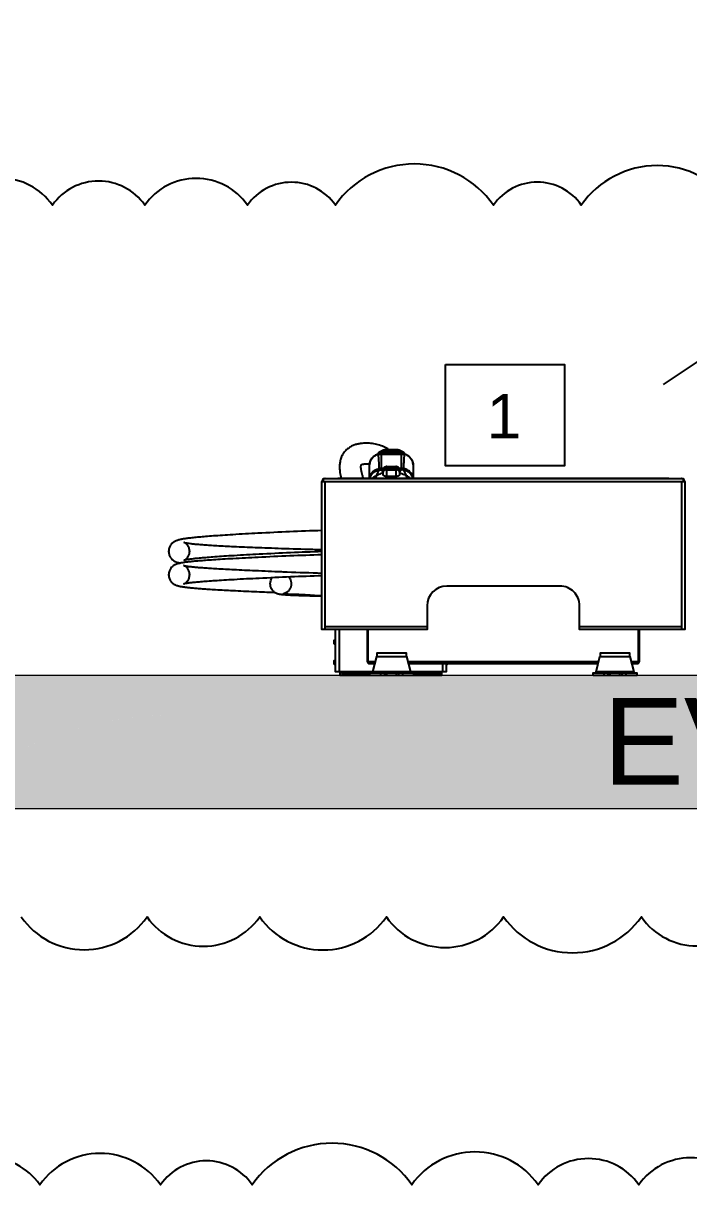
# Model space of a CAD drawing. Header units: inches. Extents: x 0.9 to 36.3, y 0.7 to 23.3.
# Drawn here: x 2.736 to 3.835, y 10.475 to 12.394 of the extents above; entities that cross this region are included whole.
import ezdxf

# ---------------------------------------------------------------- set-up
doc = ezdxf.new("R2010")
doc.units = ezdxf.units.IN
doc.linetypes.add('DASHDOT', pattern=[25.399999999999995, 12.7, -6.349999999999998, 0, -6.349999999999998])
doc.linetypes.add('DASHED2', pattern=[0.375, 0.25, -0.125])
doc.layers.add('Clouds', color=250, linetype='Continuous')
doc.layers.add('PDF_Text', color=7, linetype='Continuous')
doc.layers.add('EV charger', color=7, linetype='Continuous', true_color=0x91d48c)
doc.layers.add('PDF_Geometry', color=7, linetype='Continuous', lineweight=9, true_color=0x777777)
doc.styles.get("Standard").update_dxf_attribs({"font": 'arial.ttf'})

msp = doc.modelspace()

# ---------------------------------------------------------------- hatches: boundary and pattern name
at = {"layer": 'PDF_Geometry', "linetype": 'DASHED2', "ltscale": 0.08, "transparency": 33554559}
h = msp.add_hatch(color=256, dxfattribs=at)
h.dxf.hatch_style = 1
h.paths.add_polyline_path([(6.6833339690795, 11.31600645046563), (2.83582044899245, 11.31600645046563), (2.853715273157727, 11.23603393031853, -0.0574622775176085), (2.983159488842627, 11.25044191385433, -0.1916160290956931), (3.376811756932224, 11.09631539787148), (6.6833339690795, 11.09631539787148)])
h.paths.add_polyline_path([(2.83582044899245, 11.31600645046563), (2.351412249099488, 11.31600645046563), (2.351412249099488, 11.09631539787148), (2.591689441998241, 11.09631539787148, -0.132885945219118), (2.853715273157727, 11.23603393031853)])
h.paths.add_polyline_path([(2.983159488842643, 11.25044191385433, 0.1918128923761628), (2.591689441998241, 11.09631539787148), (3.376811756932224, 11.09631539787148, 0.1916160290956894)])

# ---------------------------------------------------------------- linework, layer by layer
at = {"layer": 'Clouds', "linetype": 'Continuous'}
for points in [[(6.537468525411182, 12.09328089065047, 0.52056705), (6.273340998732917, 12.09328089065047, 0.52056705), (6.063532349787332, 12.09328089065047, 0.52056705), (5.828934532878042, 12.09328089065047, 0.52056705), (5.629823638787442, 12.09328089065047, 0.52056705), (5.447461302697269, 12.09328089065047, 0.52056705), (5.292166849945009, 12.09328089065047, 0.52056705), (5.149588442807746, 12.09328089065047, 0.52056705), (4.976243308984082, 12.09328089065047, 0.52056705), (4.738984278048487, 12.09328089065047, 0.52056705), (4.564247500192716, 12.09328089065047, 0.52056705), (4.31647382545899, 12.09328089065047, 0.52056705), (4.163547609042068, 12.09328089065047, 0.52056705), (3.907525798480628, 12.09328089065047, 0.52056705), (3.65716008500874, 12.09328089065047, 0.52056705), (3.511969293460333, 12.09328089065047, 0.52056705), (3.251031968305959, 12.09328089065047, 0.52056705), (3.106044633487393, 12.09328089065047, 0.52056705), (2.936300683781895, 12.09328089065047, 0.52056705), (2.783883109189571, 12.09328089065047, 0.52056705), (2.613398576987457, 12.09328089065047, 0.52056705)], [(2.732372405132086, 10.91726101033395, 0.52056705), (2.940093588029514, 10.91726101033395, 0.52056705), (3.126093730449224, 10.91726101033395, 0.52056705), (3.335271663532306, 10.91726101033395, 0.52056705), (3.528925848128597, 10.91726101033395, 0.52056705), (3.756264328917195, 10.91726101033395, 0.52056705), (3.940413015095363, 10.91726101033395, 0.52056705), (4.089615973356215, 10.91726101033395, 0.52056705), (4.343383483351027, 10.91726101033395, 0.52056705), (4.499052296486193, 10.91726101033396, 0.52056705), (4.657907242010654, 10.91726101033396, 0.52056705), (4.813502810723078, 10.91726101033396, 0.52056705), (4.960960110241903, 10.91726101033396, 0.52056705), (5.11698293808699, 10.91726101033396, 0.52056705), (5.303662625984366, 10.91726101033396, 0.52056705), (5.536266566941224, 10.91726101033396, 0.52056705), (5.696505018228597, 10.91726101033396, 0.52056705), (5.840320442283286, 10.91726101033396, 0.52056705), (5.97919593693746, 10.91726101033396, 0.52056705), (6.226465038981182, 10.91726101033396, 0.52056705), (6.408387908534901, 10.91726101033396, 0.52056705)], [(6.425612653206359, 10.47493714993605, 0.52056705), (6.270997745931767, 10.47493714993605, 0.52056705), (6.050214640978615, 10.47493714993605, 0.52056705), (5.796064632331704, 10.47493714993605, 0.52056705), (5.57909837563035, 10.47493714993605, 0.52056705), (5.381594789705486, 10.47493714993605, 0.52056705), (5.239240184971044, 10.47493714993605, 0.52056705), (5.004422634793527, 10.47493714993605, 0.52056705), (4.853897207788716, 10.47493714993605, 0.52056705), (4.618920961361925, 10.47493714993605, 0.52056705), (4.364640740407919, 10.47493714993605, 0.52056705), (4.221700180291542, 10.47493714993605, 0.52056705), (4.078006830274758, 10.47493714993605, 0.52056705), (3.922830382425801, 10.47493714993605, 0.52056705), (3.751995904648361, 10.47493714993605, 0.52056705), (3.58580024031127, 10.47493714993605, 0.52056705), (3.377277437898276, 10.47493714993605, 0.52056705), (3.113825387563077, 10.47493714993605, 0.52056705), (2.962233847293901, 10.47493714993605, 0.52056705), (2.763086330991932, 10.47493714993605, 0.52056705), (2.5881745803485, 10.47493714993605, 0.52056705)]]:
    msp.add_lwpolyline(points, format="xyb", dxfattribs=at)
at = {"layer": 'EV charger', "linetype": 'DASHDOT', "ltscale": 6}
msp.add_line((4.687264390738164, 12.39369214962835), (3.792385080786062, 11.79698717202371), dxfattribs=at)
at = {"layer": 'EV charger', "linetype": 'ByBlock', "ltscale": 0.001}
msp.add_lwpolyline([(3.433152705701332, 11.82980996098721), (3.629152705701337, 11.82980996098721), (3.629152705701337, 11.66254762409159), (3.433152705701332, 11.66254762409159)], close=True, dxfattribs=at)
at = {"layer": 'EV charger'}
for points in [[(3.325945558110733, 11.6865267270148, 0.05245841273680611), (3.322371646618547, 11.68377770656334, 0.01751044965540642), (3.321320803725811, 11.682705442693, 0.004197785681495174), (3.321081045811649, 11.68243852707618, 0.02221638588193436), (3.319886568676725, 11.6809584340616)], [(3.326551743262862, 11.68630540041645, 0.05417262686657114), (3.322626980571447, 11.68355963116617, 0.01810491273626536), (3.321458856376257, 11.68246059014098, 0.002464102526714121), (3.321306392626558, 11.68230483222933, 0.01898603187498531), (3.320189871814282, 11.68106195707251)], [(3.326340464456553, 11.68583938513856, 0.05441241140607558), (3.322338311645415, 11.68302740791824, 0.007275660912450172), (3.321852209696038, 11.68258729294735, 0.005695632703783167), (3.32148088579214, 11.68223314284319, 0.005198093595200983), (3.321149419186537, 11.68190292103679, 0.01182471705921198), (3.320423247517062, 11.68112848844489)], [(3.366817728794078, 11.68105808554645, 0.01899762836554322), (3.365700795144493, 11.682301935325, 0.002509725105528713), (3.365545524041321, 11.68246059019546, 0.0181049128519241), (3.364377399833996, 11.68355963122382, 0.05416297188460514), (3.360453388671822, 11.68630498738212)], [(3.366578033935435, 11.68113195354259, 0.01177282716385043), (3.365854961230205, 11.68190292109232, 0.005151104182344617), (3.365526523186889, 11.68223018723501, 0.005732711875832374), (3.365152823984049, 11.68258668398136, 0.00728557123093504), (3.364666068759071, 11.68302740797705, 0.05441241175485143), (3.360663915907453, 11.68583938519807)], [(3.367119807641953, 11.68095573985062, 0.02220932258839962), (3.365925878562022, 11.68243565413177, 0.004257785331998801), (3.365682680855556, 11.68270643197417, 0.01751040273878984), (3.364631695782575, 11.68377871395452, 0.05246309383577712), (3.361057645012463, 11.68652747676697)], [(3.320920805179118, 11.68126223036292, -0.01152401070852233), (3.321696883490501, 11.68199639992991, -0.0009114575939181596), (3.321759670880957, 11.68205290507426, -0.008223428891200577), (3.322334692187693, 11.68255169021431, -0.01041834121683414), (3.323083177104862, 11.68315356424475), (3.323492657636389, 11.68315356424475)], [(3.322479655596989, 11.68237777278027, 0.002779124155320386), (3.322278077122198, 11.68221402376057, 0.005852572188769766), (3.32185855678942, 11.68186103634622, 0.008154180714062834), (3.321286391126101, 11.68135156609087)], [(3.322600034896543, 11.6819549625694, 0.002161405799395138), (3.322434791300951, 11.6818284106985, 0.004805766169564524), (3.32207127370546, 11.68154188506411)], [(3.327042834685679, 11.68265769165826, 0.01231525787618069), (3.325860764687185, 11.68212347588479, 0.002866659536405618), (3.325589319974195, 11.68199073670959)], [(3.337328598908025, 11.68433732975238, 0.09666003466216044), (3.327244958190476, 11.68236955681366, 0.007955399009307583), (3.326463497402739, 11.68203768185193)], [(3.360542221155892, 11.68203708824708, 0.007327832385006398), (3.359822743487344, 11.68234375225313)], [(3.361415695506792, 11.68199042164924, 0.002873384252044157), (3.361143615831732, 11.68212347586236, 0.01231569974839238), (3.359961503006383, 11.68265770973637)], [(3.363511617699218, 11.68315356424475), (3.363921203366615, 11.68315356424469, -0.01041834121551549), (3.364669688283747, 11.68255169021437, -0.008223428897306106), (3.365244709590599, 11.68205290507391, -0.0009567628107673081), (3.365310612784283, 11.68199358507166, -0.01147651233945603), (3.366083430581245, 11.68126237372078)], [(3.364932842062682, 11.68154209785652, 0.004802243615910588), (3.364569589088664, 11.68182841076197, 0.002151039445350413), (3.364405141099384, 11.68195435872781)], [(3.365720733331697, 11.68134904099225, 0.00814632835150014), (3.365149199119104, 11.68185812754889, 0.005890138422517568), (3.364727020787098, 11.68221343429038, 0.002789051737921108), (3.364524724874426, 11.6823777727802)], [(3.371384241091596, 11.67887200389653, 0.09803217475295309), (3.364882322602133, 11.68151949444539)], [(3.311183070297364, 11.64931622180032, 0.008137662053234332), (3.311438096185737, 11.64848639005445)], [(3.327349414776521, 11.65573575796458, 0.02698802611007727), (3.323602080034984, 11.65549307951381)], [(3.329503535374456, 11.65271530629306, 0.008247513782343745), (3.329886492885253, 11.65237974375666, 0.002453809386076157), (3.330014094524448, 11.65227260047062)], [(3.334928669602064, 11.6611099902461, -0.04952215501367352), (3.336218618551639, 11.66123847813096), (3.350785761919718, 11.66123847813096)], [(3.336218618625873, 11.66157312159742, 0.04147251673581041), (3.335187446982369, 11.66148654933479)], [(3.356990285946861, 11.65536872626654, 0.414213562373095), (3.350785761919718, 11.66157325029368)], [(3.356990285946857, 11.65227260346088, 0.007464613778793647), (3.357358070384472, 11.65258756831835, 0.003236029700561013), (3.357500843174684, 11.65271530650083)], [(3.363363654651205, 11.65566998824945), (3.363368772922415, 11.65564129839079), (3.363374435042275, 11.65561229438054), (3.363380631365721, 11.65558297366602), (3.363387352103988, 11.6555533335944), (3.363394587321929, 11.65552337141374), (3.363402326937022, 11.65549308427292, 0.0269881741309711), (3.359654965694979, 11.65573576743833)], [(3.363366012742965, 11.65578965551655), (3.363365719133482, 11.65566979664542, 0.02700811902935312), (3.359687905089145, 11.65587907662501)], [(3.231639331400477, 11.64115510247777, 0.2678582864546047), (3.228943297328689, 11.63648360456335)], [(3.229284569256065, 11.63648360456349, 0.01189157157464229), (3.229215927597825, 11.63634658132849)], [(3.234338535613164, 11.64187884284782, 0.02132056632705507), (3.233879044458265, 11.64185924071406)], [(3.313329816787538, 11.64304961618603, 0.004165914374386767), (3.313108819681688, 11.64286549181137, 0.0115086050079261), (3.312522063153656, 11.64234469155574)], [(3.318760813820706, 11.64610871071387, 0.01620943413793486), (3.31707798946832, 11.64306118497696, 0.002847506485485764), (3.316767164545499, 11.64244542919043), (3.316713372023924, 11.64233707942872)], [(3.349268058042385, 11.64497967422123, 0.02471908727887056), (3.3481150602263, 11.64302804386379, 0.004130267055160165), (3.347927634267272, 11.64266530355379, 0.003571315463202754), (3.347767005912947, 11.64234232923165)], [(3.3702909469146, 11.64233710257501, 0.003384132082373926), (3.369920535034738, 11.64307251908696, 0.01617720795365394), (3.368243596596271, 11.64610867095004)], [(3.3744822325967, 11.64234469051336, 0.00734614630999472), (3.374111730253387, 11.64267912327602, 0.01698834876501556), (3.373200674796867, 11.64342416102824, 0.00235771144234521), (3.373068359587004, 11.64352411080565)], [(3.378835991758003, 11.64241890322426, 0.001787764298647996), (3.378803978335472, 11.64253785513098)], [(3.378875330689447, 11.64243088289248, 0.00178802364973152), (3.378844413204523, 11.64255014608088)], [(3.378926831145924, 11.64233720328213, 0.00268804551842582), (3.378882221342146, 11.64251718926452)], [(3.379282367829063, 11.64233739160308, 0.01036410400533022), (3.379177256929057, 11.64307013477846)], [(3.822878999775674, 11.64185924071406, 0.02132056632705507), (3.822419508620775, 11.64187884284782)], [(3.827814746905248, 11.63648360456334, 0.2678582864550726), (3.825118712833462, 11.64115510247777)], [(3.827542116636298, 11.63634658132847, 0.01189157157464751), (3.82747347497806, 11.63648360456347)], [(3.171690968954517, 11.48741697267345, 0.001140636840955137), (3.228905124382623, 11.48532485239785)], [(3.305712321875441, 11.33834112594985, -0.003270568352220085), (3.30552552509149, 11.33891516953328), (3.305375839692063, 11.33938581636501), (3.305375839692063, 11.39189946900055)], [(3.751045722358733, 11.33834112594995, 0.003270568353529399), (3.751232519142449, 11.33891516953328), (3.751382204541873, 11.33938581636501), (3.751382204541873, 11.39189946900055)], [(3.250966660005911, 11.36746092715427, -0.4142135628055661), (3.249139472640236, 11.36928811452264), (3.249139472640236, 11.37362768451073, -0.4142135628055661), (3.250966660005911, 11.3754548718791)], [(3.250966660005911, 11.33388635930999, -0.4142135628055661), (3.249139472640236, 11.33571354667836), (3.249139472640236, 11.34005311666645, -0.4142135628055661), (3.250966660005911, 11.34188030403482)], [(3.303577426930573, 11.33938581636501, 0.4142135623725838), (3.307174252453557, 11.33578899084203), (3.316435822112732, 11.33578899084203)], [(3.43459899025625, 11.33388635930999, 0.4142135628055661), (3.436426177621926, 11.33571354667836)], [(3.740322222121387, 11.33578899084203), (3.749583791780383, 11.33578899084203, 0.4142135623725836), (3.753180617303364, 11.33938581636501)]]:
    msp.add_lwpolyline(points, format="xyb", dxfattribs=at)
for points in [[(3.33732859920477, 11.68906835559038), (3.337328598908032, 11.68973973317212), (3.349675781563325, 11.68973973317212), (3.349675781167673, 11.68906835559038)], [(3.337328599231566, 11.68690163005954), (3.337328599209804, 11.68866552904148), (3.349675781161018, 11.68866552904148), (3.349675781131885, 11.68690163005954)], [(3.337328599258182, 11.68474014375019), (3.337328599236601, 11.68649880148851), (3.349675781125411, 11.68649880148851), (3.349675781096455, 11.68474014375019)], [(3.368770718070401, 11.34747867379172), (3.374967092106163, 11.32230089513085), (3.313116336022087, 11.32230089513085), (3.319312710057848, 11.34747867379172)], [(3.73744533417609, 11.34747867379172), (3.743641708211851, 11.32230089513085), (3.681790952127774, 11.32230089513085), (3.687987326163537, 11.34747867379172)], [(3.67674807493999, 11.31600645046563), (3.67674807493999, 11.32050248236935), (3.748684585399638, 11.32050248236935), (3.748684585399638, 11.31600645046563)]]:
    msp.add_lwpolyline(points, close=True, dxfattribs=at)
for points in [[(3.338661982949771, 11.68977715193393), (3.338172401594746, 11.69008087883288), (3.33769843149208, 11.69036918667405)], [(3.32213356223483, 11.68154319678949), (3.321633686528127, 11.68143926995242), (3.320188505120835, 11.68105410737661), (3.318781422265843, 11.68055117300627), (3.317421574421335, 11.67993419243562), (3.316118239923363, 11.67920717223855), (3.314880522163239, 11.67837554587143), (3.313716954071972, 11.67744524967915), (3.312635729714467, 11.67642250113899), (3.311644192704028, 11.67531492572661), (3.31074908576453, 11.67413012299068), (3.309956544297638, 11.67287631335616), (3.309271829722466, 11.67156302165927), (3.308699742564319, 11.67019967716658), (3.308243647708503, 11.66879532379483), (3.30790613732261, 11.66735906522594), (3.307689617734353, 11.66590043609299), (3.30759496886213, 11.6644305263606), (3.30759034605148, 11.66402914588915)], [(3.32213351976801, 11.68154341655931), (3.322127048931425, 11.68152048021207)], [(3.327316413394026, 11.68204017817818), (3.326676208688371, 11.68203269045302), (3.325872441980061, 11.68200199191729), (3.325070073120985, 11.68194758348844), (3.324269821200728, 11.68186954028221), (3.323472239972338, 11.68176797585039), (3.322677946343544, 11.68164299649139), (3.322133522356285, 11.68154341706125)], [(3.327316417490811, 11.68201790227969), (3.327316413296194, 11.68204023247712), (3.35968791638259, 11.68204023247712)], [(3.330681953569756, 11.65815034959941), (3.327316475380459, 11.65815035478658), (3.327316475380816, 11.68201790227969), (3.359687905088378, 11.6820179023822), (3.359687905088199, 11.65815030489231), (3.35632243143414, 11.65815031007965)], [(3.337328598921339, 11.68204023247712), (3.337328599263218, 11.68433732975223), (3.349675781089801, 11.68433732975223), (3.349675781545879, 11.68204023247712)], [(3.359687917055555, 11.68204023247712), (3.359687916702888, 11.6820179023563)], [(3.364875761165547, 11.68154244538117), (3.364244055531282, 11.68165712048625), (3.363448718952752, 11.68177982554172), (3.362650151906604, 11.68187897461511), (3.361849082683096, 11.68195448956825), (3.361046149717328, 11.68200634212562), (3.360242065635029, 11.68203450194222), (3.359687917100877, 11.68204012303291)], [(3.379414034400273, 11.66402912413824), (3.379407163334122, 11.66451922503008), (3.37930514646265, 11.66598889249055), (3.379081270663557, 11.6674465341352), (3.378736517106783, 11.66888114409767), (3.378273360811855, 11.67028322680606), (3.377694428906607, 11.67164366016592), (3.377003204457783, 11.67295341357419), (3.376204523217097, 11.67420308909766), (3.375303678694539, 11.67538321532755), (3.374306888707461, 11.67648565222723), (3.373220911059958, 11.67750281483926), (3.372053141991939, 11.6784271458214), (3.370811834265441, 11.67925249028491), (3.369505513563325, 11.67997294251024), (3.368143277701288, 11.6805831841274), (3.366734395346574, 11.68107925311062), (3.365288025161649, 11.68145745195956), (3.364875722230989, 11.68154222804281), (3.364882200398625, 11.68151928920657)], [(3.30759022532529, 11.64233563968924), (3.30759022532529, 11.66402908461327)], [(3.323602052683787, 11.65549308424407), (3.323609768326115, 11.6555231433349), (3.323617002513206, 11.65555309139982), (3.323623755156214, 11.65558293097458), (3.323630026231226, 11.65561266451871), (3.323635815780501, 11.65564229441616), (3.323641123912303, 11.65567182297505)], [(3.323638661337974, 11.65567155683513), (3.323638544576027, 11.65578939667225)], [(3.327349325957863, 11.65573612059458), (3.327343002889659, 11.65575987774891), (3.327337019010195, 11.65578366244575), (3.327331374319832, 11.65580747468349), (3.327326068818387, 11.6558313144605), (3.327321102505863, 11.65585518177481), (3.327316475382256, 11.65587907662497), (3.327314335982703, 11.65815035426773)], [(3.330014094524494, 11.65598091164076), (3.327316475382256, 11.65598091164076)], [(3.327349254742155, 11.65573612058757), (3.330014094537263, 11.65573612049531)], [(3.330014094524494, 11.64826304076565), (3.330014094524494, 11.65536869854904)], [(3.336218618551639, 11.66157325029368), (3.350785761919718, 11.66157325029368), (3.350785761919718, 11.64498045581171), (3.336218618551639, 11.64498045581171), (3.336218618551639, 11.66157324982484)], [(3.336218618551639, 11.65828481954943), (3.350785761919718, 11.65828481954943)], [(3.336218618551639, 11.65611199545093), (3.350785761919718, 11.65611199545093)], [(3.359655054244452, 11.65573611947345), (3.359661378605712, 11.65575987598035), (3.359667363278815, 11.65578366036337), (3.35967300826358, 11.65580747262107), (3.359678313560365, 11.65583131275183), (3.359683279168812, 11.65585518075367), (3.359687905089096, 11.65587907662497), (3.359690792142069, 11.65589600635092), (3.359690792142069, 11.65591295318858), (3.359687905089096, 11.65592991713706), (3.359682130983335, 11.65594689819583), (3.359673469824776, 11.65596389636396), (3.359661921613247, 11.65598091164076), (3.356990285946861, 11.65598091164076)], [(3.35699028595963, 11.65573611956031), (3.359655125222229, 11.65573611946805)], [(3.356990285946861, 11.65536869854904), (3.356990285946861, 11.64826304740233)], [(3.359687905089096, 11.65598091164076), (3.359687773274613, 11.65815030489069)], [(3.379414155146065, 11.66402906341394), (3.379414155146065, 11.64233563968924)], [(3.231702766375518, 11.63705794728539), (3.22906699713787, 11.63763229000725)], [(3.230627326036265, 11.64039966375886), (3.231715260104175, 11.63925167841277)], [(3.231640916470926, 11.63648360456335), (3.231640916470926, 11.64187884284782), (3.82511712776301, 11.64187884284782), (3.82511712776301, 11.63648360456335)], [(3.234338535613164, 11.39189946900055), (3.234338535613164, 11.63648360456335)], [(3.255739647474909, 11.64187884284782), (3.255739647474909, 11.64233563968924), (3.801087381374745, 11.64233563968924), (3.801087381374745, 11.64187884284782)], [(3.321286314466186, 11.64187884284782), (3.321286314466186, 11.64233563968924)], [(3.735540714383467, 11.64187884284782), (3.735540714383467, 11.64233563968924)], [(3.822419508620775, 11.63648360456335), (3.822419508620775, 11.39189946900055)], [(3.826130718197854, 11.64039966375886), (3.825042784129945, 11.63925167841277)], [(3.8250552778586, 11.63705794728539), (3.827691047096248, 11.63763229000725)], [(3.228935685805109, 11.55564269270986), (3.228447828108579, 11.55562496449998)], [(3.234338535613164, 11.39729470728503), (3.402490128812587, 11.39729470728503)], [(3.313116336022087, 11.32249296561377), (3.251423456847331, 11.32249296561377), (3.251423456847331, 11.39189946900055)], [(3.257909971995477, 11.32249296561377), (3.257909971995477, 11.39189946900055)], [(3.303577426930573, 11.39189946900055), (3.303577426930573, 11.33938581636501), (3.305375839692063, 11.33938581636501), (3.317321018403606, 11.33938581636501)], [(3.654267915421349, 11.39729470728503), (3.822419508620775, 11.39729470728503)], [(3.739437025830512, 11.33938581636501), (3.751382204541873, 11.33938581636501), (3.753180617303366, 11.33938581636501), (3.753180617303366, 11.39189946900055)], [(3.251423456847331, 11.3754548718791), (3.250966660005911, 11.3754548718791), (3.250966660005911, 11.36746092715427), (3.251423456847331, 11.36746092715427)], [(3.251423456847331, 11.34188030403482), (3.250966660005911, 11.34188030403482), (3.250966660005911, 11.33388635930999), (3.251423456847331, 11.33388635930999)], [(3.368320286344255, 11.35129368336886), (3.368320286344255, 11.3528739120762), (3.319763141783996, 11.3528739120762), (3.319763141783996, 11.35129368336886)], [(3.736994902449944, 11.35129368336886), (3.736994902449944, 11.3528739120762), (3.688437757889683, 11.3528739120762), (3.688437757889683, 11.35129368336886)], [(3.426330967426572, 11.32249296561377), (3.426330967426572, 11.31600645046563), (3.25923468283559, 11.31600645046563), (3.25923468283559, 11.32249296561377)], [(3.262477940409665, 11.31925476154557), (3.262477940409665, 11.32249296561377)], [(3.370762409724825, 11.33938581636501), (3.685995634509295, 11.33938581636501)], [(3.371647606015698, 11.33578899084203), (3.68511043821842, 11.33578899084203)], [(3.434142193414832, 11.33578899084203), (3.434142193414832, 11.32249296561377), (3.374967092106163, 11.32249296561377)], [(3.423772905114628, 11.32249296561377), (3.423772905114628, 11.31925476154557)], [(3.428340873528815, 11.32249296561377), (3.428340873528815, 11.33578899084203)], [(3.434142193414832, 11.33388635930999), (3.43459899025625, 11.33388635930999), (3.43459899025625, 11.33578899084203)], [(3.25923468283559, 11.31687547871339), (3.262477940409665, 11.31687547871339)], [(3.308073458834303, 11.3192497080397), (3.262477940409665, 11.3192497080397), (3.262477940409665, 11.31600645046563)], [(3.273897861445134, 11.31600645046563), (3.273897861445134, 11.3192497080397)], [(3.308073458834303, 11.31600645046563), (3.308073458834303, 11.32050248236935), (3.380009969293949, 11.32050248236935), (3.380009969293949, 11.31600645046563)], [(3.326057586449213, 11.31600645046563), (3.326057586449213, 11.32050248236935)], [(3.332352031114435, 11.32050248236935), (3.332352031114435, 11.31600645046563)], [(3.335948856637416, 11.31600645046563), (3.335948856637416, 11.32050248236935)], [(3.352134571490836, 11.31600645046563), (3.352134571490836, 11.32050248236935)], [(3.355731397013818, 11.31600645046563), (3.355731397013818, 11.32050248236935)], [(3.362025841679037, 11.32050248236935), (3.362025841679037, 11.31600645046563)], [(3.423772905114628, 11.31600645046563), (3.423772905114628, 11.3192497080397), (3.380009969293949, 11.3192497080397)], [(3.412352984079159, 11.31600645046563), (3.412352984079159, 11.3192497080397)], [(3.423772905114628, 11.31687547871339), (3.426330967426572, 11.31687547871339)], [(3.694732202554902, 11.31600645046563), (3.694732202554902, 11.32050248236935)], [(3.70102664722012, 11.32050248236935), (3.70102664722012, 11.31600645046563)], [(3.704623472743103, 11.31600645046563), (3.704623472743103, 11.32050248236935)], [(3.720809187596521, 11.31600645046563), (3.720809187596521, 11.32050248236935)], [(3.724406013119506, 11.31600645046563), (3.724406013119506, 11.32050248236935)], [(3.730700457784726, 11.32050248236935), (3.730700457784726, 11.31600645046563)]]:
    msp.add_lwpolyline(points, dxfattribs=at)
msp.add_lwpolyline([(3.654267915421351, 11.43146454975336, 0.414213562373095), (3.62189648571451, 11.4638359794602), (3.43486155851943, 11.4638359794602, 0.414213562373095), (3.402490128812587, 11.43146454975336), (3.402490128812587, 11.39189946900055), (3.228943297328691, 11.39189946900055), (3.228943297328691, 11.63648360456335), (3.229284569256011, 11.63648360456335), (3.827473474977927, 11.63648360456335), (3.827814746905248, 11.63648360456335), (3.827814746905248, 11.39189946900055), (3.654267915421348, 11.39189946900055)], format="xyb", close=True, dxfattribs=at)
for points, start_tangent, end_tangent in [([(3.337698431492079, 11.69036918667405), (3.335526734119681, 11.6916203711365), (3.331063838724079, 11.6938570044157), (3.321808560861226, 11.69724622987759), (3.317066074189593, 11.69841297121961), (3.312276286553385, 11.69924137613707), (3.307457781848534, 11.69974348335048), (3.302626552545044, 11.69993190264726), (3.297689148176852, 11.69980449676672), (3.292558354637954, 11.69928877570341), (3.28725677375445, 11.69826845552007), (3.281819236587099, 11.69658581871671), (3.276328481529172, 11.69403618722405), (3.270975787227858, 11.69039582257844), (3.266111349624865, 11.68551971522556), (3.264004709656611, 11.68263104339736), (3.262187591446268, 11.67948417426168), (3.260711110046761, 11.67616500164841), (3.259585190279112, 11.67275972626873), (3.258783752956486, 11.66930455406151)], (-0.8565879588553147, 0.5160010356036956), (-0.1837725015611627, -0.9829688029993385)), ([(3.337328598908031, 11.68649880148851), (3.331926430826103, 11.68590348718859), (3.326790063678386, 11.68414842186987), (3.322592320243027, 11.68164017563529)], (-0.9999999999999999, 1.323318013627027e-08), (-0.8032465493673724, -0.595646691361087)), ([(3.337328598908033, 11.68690163005954), (3.332022974631895, 11.68631861410657), (3.326977132058573, 11.68459973878017), (3.322600034896409, 11.68195496256951)], (-0.9999999999999999, 1.323046090496313e-08), (-0.7965395945333535, -0.6045863663205123)), ([(3.325945558110816, 11.68652672701491), (3.328614184601392, 11.6879208983928), (3.332896114983889, 11.68928402687471), (3.337328598908031, 11.68973973317212)], (0.8520278363777666, 0.5234964813992755), (0.9999999999999997, -2.645563156734011e-08)), ([(3.337328598908031, 11.68866552904148), (3.332446262348632, 11.68813635845625), (3.327797550967885, 11.68657600492968), (3.32634046445657, 11.68583938513853)], (-0.9999999999999999, 1.323135582690351e-08), (-0.87561209626424, -0.4830149654780305)), ([(3.337328598908031, 11.68906835559038), (3.332542815003698, 11.68855142595755), (3.327984770292096, 11.68702713001947), (3.326551743262862, 11.68630540041645)], (-0.9999999999999999, 1.322167498874115e-08), (-0.8763582062474707, -0.4816599364102393)), ([(3.349675781563325, 11.68973973317212), (3.354108938961931, 11.68928397700005), (3.35838941626738, 11.68792125795378), (3.36105764501236, 11.6865274767669)], (0.9999999999999997, 3.528823919298956e-08), (0.8520656202113054, -0.5234349805409672)), ([(3.360453388671847, 11.68630498738218), (3.359019610059667, 11.68702713007432), (3.354461565306701, 11.68855142599261), (3.349675781563325, 11.68906835559038)], (-0.876339690250395, 0.4816936238853913), (-0.9999999999999999, -1.764358035176424e-08)), ([(3.36066391590742, 11.68583938519806), (3.359206829381899, 11.68657600498561), (3.354558117959067, 11.68813635849222), (3.349675781563325, 11.68866552904148)], (-0.8756120988910062, 0.4830149607162158), (-0.9999999999999999, -1.764704573772854e-08)), ([(3.364405141099415, 11.68195435872779), (3.360027248285451, 11.68459973883988), (3.354981405665553, 11.68631861414523), (3.349675781563325, 11.68690163005954)], (-0.7965145269771365, 0.6046193912821427), (-0.9999999999999999, -1.763950023357649e-08)), ([(3.364413396443795, 11.68163918469584), (3.360214316663665, 11.68414842193065), (3.35507794946865, 11.68590348722798), (3.349675781563325, 11.68649880148851)], (-0.8032061004485791, 0.5957012340109654), (-0.9999999999999999, -1.763857493055652e-08)), ([(3.258783752956486, 11.66930455406151), (3.258275925505886, 11.6658154694904), (3.258029527748749, 11.65876459272507), (3.258664397532366, 11.65157841528098), (3.260520442534224, 11.64234356405122)], (-0.1837725015587926, -0.9829688029997815), (0.2480125126318306, -0.9687568289194388)), ([(3.307590225325291, 11.66402908461453), (3.307937789572989, 11.66751593134421), (3.308966604619074, 11.67086694565482), (3.310636861987402, 11.67395373133439), (3.312203938134467, 11.6759480354907)], (9.399902444305905e-05, 0.9999999955820918), (0.6720940913867429, 0.7404657536463305)), ([(3.312203938134467, 11.6759480354907), (3.312883897939551, 11.67665701002278), (3.315620847762817, 11.67887249015293), (3.318741570552624, 11.6805145653128), (3.322127091593374, 11.68152048905487)], (0.6720940913797556, 0.7404657536526728), (0.9817922476932498, 0.1899578436638968)), ([(3.322127091782567, 11.68152048802456), (3.323733258327068, 11.68178181511479), (3.325462833266307, 11.68195493936873), (3.327316475379379, 11.68201785399122)], (0.9818065028268874, 0.1898841515420317), (0.9999999988336795, -4.829742323580888e-05)), ([(3.323608922201507, 11.6579462975087), (3.323262402481649, 11.66621380653671), (3.322794561436935, 11.67407398795664), (3.322127091782567, 11.68152048802456)], (-0.03557864474594063, 0.9993668795982996), (-0.1114900770119198, 0.9937655471628489)), ([(3.326964914401023, 11.68543675381795), (3.326438846810124, 11.68505747458386), (3.325839639053766, 11.68470319175922), (3.325140275192902, 11.68427279611332), (3.324342345694688, 11.68375113341581), (3.32345049384236, 11.68312293480584), (3.322479655597061, 11.68237777278014)], (0.2966415301385559, -0.9549889018187893), (-0.7796706979442329, -0.6261897498100337)), ([(3.323083177104862, 11.68315356424475), (3.323964107217349, 11.68379475527244), (3.324770629761398, 11.68431965434717), (3.325492596352241, 11.68474166892183), (3.326116475051384, 11.68506962335177), (3.326619290880419, 11.68530550946149), (3.326957013791764, 11.68544006336897), (3.326964914401023, 11.68543675381795)], (0.79222297969397, 0.6102317186485867), (0.2966415301796205, -0.9549889018060332)), ([(3.337328598908031, 11.68474014375019), (3.332271646856403, 11.68425211911456), (3.327406174582847, 11.68280804200554), (3.327042834685741, 11.68265769165828)], (-0.9999999999999999, 1.323020577462787e-08), (-0.921130111445589, -0.3892548237186494)), ([(3.359961503006412, 11.68265770973629), (3.359598205933828, 11.6828080419872), (3.354732733647324, 11.68425211910827), (3.349675781563325, 11.68474014375019)], (-0.9211307986832429, 0.3892531974398813), (-0.9999999999999999, -1.764603473676677e-08)), ([(3.359822743487312, 11.68234375225305), (3.3597594223239, 11.68236955679619), (3.354815251840786, 11.68384028856938), (3.349675781563325, 11.68433732975223)], (-0.925571661678474, 0.3785724489417429), (-0.9999999999999999, -1.763793006943889e-08)), ([(3.359687905087659, 11.68201779265708), (3.361388718207272, 11.68196487095735), (3.363121236621987, 11.68180134071917), (3.364882322342699, 11.68151949304101)], (0.9999999999332009, -1.155845453405731e-05), (0.9817532215749541, -0.1901594381754388)), ([(3.364524724874475, 11.68237777278014), (3.363584628683073, 11.68310035803811), (3.362724371315567, 11.68370884251302), (3.361940492930456, 11.68422436146459), (3.361250889433856, 11.68465133888121), (3.360665167920124, 11.68499908567266), (3.360220093357887, 11.68526123992593), (3.359967968917685, 11.6854239110145), (3.359970594390081, 11.68542698937866)], (-0.7796706979422601, 0.62618974981249), (0.8895844319296811, 0.4567707723446705)), ([(3.359970594390081, 11.68542698937866), (3.360286066931039, 11.68534795360631), (3.360796470216939, 11.68511462170436), (3.361433667304752, 11.68478463915255), (3.362169112209021, 11.6843592622064), (3.363001538531537, 11.68382128666837), (3.363921203366675, 11.68315356424475)], (0.8895844319093286, 0.4567707723843081), (0.7922229796994609, -0.6102317186414581)), ([(3.364882322342699, 11.68151949304101), (3.3642125316338, 11.6740597911257), (3.363741983854869, 11.66619853763848), (3.363393605050277, 11.65794679693368)], (-0.1113262102002503, -0.9937839176211546), (-0.03589657796573414, -0.9993555101615992)), ([(3.371384241091635, 11.67887200389647), (3.374122507768297, 11.67665499091654), (3.376368712342642, 11.67395194619626), (3.37803832410111, 11.6708656172486), (3.379066730746898, 11.66751521573023), (3.379414155146065, 11.6640290634152)], (0.83512688898621, -0.5500573418219369), (9.401821752741884e-05, -0.9999999955802875)), ([(3.293091503266528, 11.6636429831295), (3.293023674100978, 11.6634265952667), (3.292799455826904, 11.6621595990348), (3.292729756082425, 11.65982934067535), (3.293035899199281, 11.65646097688116), (3.295311743453914, 11.64691589000424), (3.296874959376507, 11.64236014411627)], (-0.3353483992837169, -0.9420941837724343), (0.3465728038593618, -0.9380230762753443)), ([(3.292989934863267, 11.66355151520237), (3.293038906041112, 11.66360747572186), (3.29309772506521, 11.66368807665391), (3.293132416669483, 11.66374704216862), (3.293108601418502, 11.66368934184898), (3.293091503266528, 11.6636429831295)], (-0.7878440993716672, -0.6158747235316994), (-0.3353483993084511, -0.9420941837636296)), ([(3.307622644635575, 11.66483788659369), (3.307531707611403, 11.66485055606432), (3.304996196334245, 11.66511430300543), (3.302369414880541, 11.66521629499262), (3.299787095669348, 11.6651513850603), (3.29746708276255, 11.66492100122194), (3.295539491290894, 11.66455442098213), (3.294122207150286, 11.66412235540891), (3.293285208904642, 11.66374247613854), (3.292989934863267, 11.66355151520237)], (-0.9902634363456175, 0.1392060581906145), (-0.7878440992860801, -0.6158747236411847)), ([(3.307722050498207, 11.64233739166231), (3.308120964530906, 11.64449048081111), (3.309681859552913, 11.64854609460076), (3.312180781284738, 11.65210794280582), (3.315470235228378, 11.6549657935469), (3.3193560671009, 11.65695096716756), (3.323608922452025, 11.6579462922559)], (0.1214666525450368, 0.9925955129454815), (0.9940834743120491, 0.1086188109844937)), ([(3.308077617587918, 11.64233720138395), (3.308122161225512, 11.64251691375095), (3.309686505565606, 11.6465216168156), (3.312190717933558, 11.65003761799169), (3.315486658507084, 11.65285692292206), (3.319379351412235, 11.65481275121853), (3.323638518803333, 11.65578940272337)], (0.235368727341949, 0.9719061488587423), (0.9944135766805502, 0.1055539601975956)), ([(3.323638661337974, 11.6556717636562), (3.319380964816701, 11.65469527236745), (3.315488011999362, 11.65274013347938), (3.312191579025456, 11.64992191294065), (3.30968688728195, 11.6464072633338), (3.308122244213989, 11.64240416602677), (3.308105173006907, 11.64233630354562)], (-0.9943953924449123, -0.1057251317536616), (-0.2419847736467033, -0.970280046854079)), ([(3.308146771862117, 11.64233665515348), (3.309680762936921, 11.64623004477165), (3.312178452560519, 11.64973894519369), (3.315466402592997, 11.65255472351595), (3.319350649327067, 11.65451126779903), (3.323602050651762, 11.65549315452964)], (0.2516446539800816, 0.9678196981479787), (0.9942145608821131, 0.1074123220584425)), ([(3.330014094530968, 11.65072508190565), (3.326153272897874, 11.64968632899341), (3.322382198172044, 11.64813941883512), (3.318760813820768, 11.64610871071385)], (-0.9805134116076981, -0.1964521561536878), (-0.8416944501793634, -0.5399541207706998)), ([(3.318760825337803, 11.64610872579479), (3.320494775406873, 11.6496386116943), (3.321980519187449, 11.65221993073226), (3.32305186021674, 11.65409945265636), (3.323602080035128, 11.65549307951389)], (0.4019080466634607, 0.9156800325589509), (0.2198953573726122, 0.9755234655332343)), ([(3.323638520444565, 11.6557893794913), (3.32364132948419, 11.65664343112373), (3.323631617561612, 11.65736250344529), (3.323608914970449, 11.65794628289354)], (0.01004387244552678, 0.9999495590410039), (-0.05716775026611295, 0.9983645868767138)), ([(3.32731647537866, 11.65815029462409), (3.325959858090077, 11.65812318145207), (3.324727984373113, 11.65805108750244), (3.323608922201507, 11.6579462975087)], (-0.9999999938687848, 0.0001107358602531529), (-0.9939615726415686, -0.109728720542526)), ([(3.327316475382256, 11.65598077295221), (3.325973592605383, 11.65595548071897), (3.324750572136523, 11.65588788123536), (3.323638544576027, 11.65578939667225)], (-0.9999999898672013, 0.0001423572898156341), (-0.9945875541473934, -0.1039018630011271)), ([(3.323638661337974, 11.65567155683513), (3.325475484012944, 11.65582416310758), (3.327316475382255, 11.65587907662497)], (0.9936338258501728, 0.1126579785294789), (0.9999934571911613, 0.003617398909347196)), ([(3.327349254742154, 11.65573612058757), (3.327648941479505, 11.65495207764679), (3.328197029589429, 11.65410549214886), (3.328988899405446, 11.65320693912859), (3.329503535374476, 11.65271530629319)], (0.2265464294721904, -0.9740003671936689), (0.74088796829817, -0.6716286313365517)), ([(3.330014094524495, 11.65536872626654), (3.330324016096849, 11.65730516121337), (3.331232282424469, 11.65906095735776), (3.332672598942704, 11.66046007808465), (3.334515765586668, 11.66133499898775), (3.33518744698237, 11.66148654933492)], (1.224646799147355e-16, 0.9999999999999999), (0.9861580809603013, 0.1658078386467178)), ([(3.334928669602085, 11.66110999024617), (3.334301315185233, 11.66095119202617), (3.332571690831005, 11.6601174552776), (3.331199053171659, 11.65881887984703), (3.330317765545145, 11.65718257934539), (3.330014094524495, 11.65536872626654)], (-0.9804199524511906, -0.1969180459876796), (-1.224646799147355e-16, -0.9999999999999999)), ([(3.330014094524493, 11.65252879418778), (3.330314317031128, 11.65429762731224), (3.331194405570428, 11.65590615856972), (3.332568859843912, 11.65718360724061), (3.334301720802483, 11.65800322186791), (3.336218618551639, 11.65828481954943)], (1.224646799147355e-16, 0.9999999999999999), (0.9999999999999999, -1.224646799147355e-16)), ([(3.330549151567543, 11.6539872531373), (3.330317765545145, 11.6536360642723), (3.330014094524493, 11.65252879418778)], (-0.6095302112175364, -0.7927628407115874), (-1.224646799147355e-16, -0.9999999999999999)), ([(3.33059229607202, 11.64660479309002), (3.330170141816436, 11.6473726140621), (3.330014094524495, 11.64826304076565)], (-0.6091545409560366, 0.7930515400859145), (1.224646799147355e-16, 0.9999999999999999)), ([(3.336218618551639, 11.65611199545094), (3.334301315185233, 11.6559366210983), (3.332571690831005, 11.65542766490397), (3.331199053171659, 11.65463494704623), (3.330549151567543, 11.6539872531373)], (-0.9999999999999999, 1.224646799147355e-16), (-0.609530211257047, -0.7927628406812091)), ([(3.356990285946861, 11.65536872626654), (3.356686501731772, 11.65718290889231), (3.355804896759321, 11.65881944039178), (3.354431684287874, 11.66011814615225), (3.352701399778045, 11.66095170373809), (3.350785761919718, 11.66123847813096)], (1.224646799147355e-16, 0.9999999999999999), (-0.9999999999999999, 1.224646799147355e-16)), ([(3.350785761919718, 11.65828481954943), (3.352702083432245, 11.65800339549495), (3.354432116891924, 11.65718590252515), (3.355805102215389, 11.65591238839633), (3.356686555752494, 11.65430767278949), (3.356990285946861, 11.65252879418779)], (0.9999999999999999, -1.224646799147355e-16), (-1.224646799147355e-16, -0.9999999999999999)), ([(3.356455127686083, 11.65398738580046), (3.355805102215389, 11.65463512594982), (3.354432116891924, 11.65542790519385), (3.352702083432245, 11.65593680528688), (3.350785761919717, 11.65611199545094)], (-0.6095712364078312, 0.792731296054488), (-0.9999999999999999, 1.224646799147355e-16)), ([(3.356990285946861, 11.64826304740233), (3.356833968777186, 11.64737186470091), (3.356412094498141, 11.64660480292194)], (-1.224646799147355e-16, -0.9999999999999999), (-0.6091474302224513, -0.793057001894179)), ([(3.356990285946861, 11.65252879418779), (3.356686555752494, 11.65363616944276), (3.356455127686083, 11.65398738580046)], (1.224646799147355e-16, 0.9999999999999999), (-0.6095712364133837, 0.7927312960502186)), ([(3.356990285945784, 11.65072497687439), (3.36085125817832, 11.64968620051876), (3.364622479303762, 11.64813922763453), (3.368243575255989, 11.64610869025996)], (0.9805147002130169, -0.1964457244792517), (0.8416979625853724, -0.5399486455021747)), ([(3.357500843174738, 11.65271530650091), (3.358015479030647, 11.65320693709405), (3.358807345747277, 11.65410548552116), (3.359355435340355, 11.65495207065294), (3.359655125222228, 11.65573611946805)], (0.7408894966044312, 0.6716269454252357), (0.2265463557824472, 0.9740003843334418)), ([(3.363366012742965, 11.65578965551655), (3.362210560086758, 11.65589099156614), (3.360979911518525, 11.65595711564234), (3.359662088768341, 11.65598057401736)], (-0.9946081053171638, 0.1037049508818251), (-0.9999999455724101, -0.000329932079513243)), ([(3.363393605050277, 11.65794679693368), (3.362231432821356, 11.65805454830915), (3.360997086239004, 11.65812478754958), (3.359687905087298, 11.65815016619566)], (-0.9939768016279806, 0.1095906831140775), (-0.9999999995682273, 2.938614682520705e-05)), ([(3.363393668282831, 11.65794680346588), (3.363371601299112, 11.65736285069307), (3.363362572051863, 11.65664368317811), (3.363366081593581, 11.65578966836153)], (-0.05673000451232405, -0.9983895565299308), (0.01108375811573784, -0.9999385732663941)), ([(3.378844413204482, 11.64255014608084), (3.377317477493936, 11.64640727488051), (3.374812775809706, 11.64992192296626), (3.371516339930462, 11.65274013439549), (3.367623395418197, 11.6546952620915), (3.363365719133561, 11.65567174733219)], (-0.2544017993397837, 0.9670986115658945), (-0.994395353904853, 0.1057254942407116)), ([(3.378882221342256, 11.64251718926455), (3.377317891796441, 11.64652186940339), (3.374813705428684, 11.65003785499336), (3.371517798992808, 11.65285715564691), (3.36762514395234, 11.65481299382189), (3.36336601281832, 11.65578967065414)], (-0.2457887674632921, 0.9693234144437427), (-0.9944127004696675, 0.1055622145685843)), ([(3.379177256929025, 11.64307013477836), (3.378883343432942, 11.64449108083067), (3.377322239754772, 11.64854693198221), (3.374822998094667, 11.65210891912202), (3.371533151942381, 11.65496677351119), (3.367646905200134, 11.65695179228418), (3.363393668073675, 11.65794679719787)], (-0.1624838687000642, 0.986711200104803), (-0.9940942798900344, 0.1085198723272115)), ([(3.363402300065036, 11.65549307942397), (3.363951762901639, 11.6541007045554), (3.365022115852923, 11.65222249469714), (3.36650768132735, 11.64964168353886), (3.368243575255989, 11.64610869025996)], (0.220131843577917, -0.975470128421669), (0.4015569662249355, -0.9158340476725167)), ([(3.378803978335426, 11.64253785513096), (3.377323596322515, 11.6462300196516), (3.374825899665686, 11.6497389032637), (3.371537947993414, 11.65255466537002), (3.367653705555934, 11.65451119748792), (3.363402313243804, 11.65549307919251)], (-0.2633323962764073, 0.9647051617314619), (-0.9942145495642025, 0.1074124268176154)), ([(3.22894329732869, 11.6352119347043), (3.22921592759779, 11.63634658132833)], (1.224646799147355e-16, 0.9999999999999999), (0.4264467028281881, 0.9045126918108817)), ([(3.313329816787519, 11.64304961618594), (3.315051685193393, 11.64429417352777), (3.318760814009603, 11.64610877034777)], (0.7735901030003622, 0.6336863203035787), (0.9406579215818053, 0.3393562649567538)), ([(3.336218618551639, 11.64498045581171), (3.335105807766737, 11.64502598965429), (3.333997210285633, 11.64516660089777), (3.332946605319481, 11.64540266576396), (3.332006372126432, 11.64572674407272), (3.331212411138897, 11.64612968166066), (3.33059229607202, 11.64660479309002)], (-0.9999999999999999, 1.224646799147355e-16), (-0.7165084687651077, 0.6975783928619642)), ([(3.337736343457256, 11.64497966405006), (3.339237363617463, 11.64234235791836)], (0.5514306984965124, -0.8342207050629039), (0.4389201730079569, -0.8985260606830858)), ([(3.356412094498141, 11.64660480292194), (3.355791980786189, 11.64612968874101), (3.354998019592375, 11.64572674877953), (3.354057784875713, 11.64540266849539), (3.3530071771927, 11.64516660211367), (3.351898576270689, 11.64502598994851), (3.350785761919717, 11.64498045581171)], (-0.7165049468964214, -0.6975820102847812), (-0.9999999999999999, 1.224646799147355e-16)), ([(3.373068359587125, 11.64352411080576), (3.37195272530642, 11.64429406682776), (3.368243607599184, 11.6461086639641)], (-0.8007619930608418, 0.598982662912065), (-0.9406571948835789, 0.3393582792768685)), ([(3.827814746905247, 11.6352119347043), (3.827542116636149, 11.63634658132833)], (1.224646799147355e-16, 0.9999999999999999), (-0.4264467028281879, 0.9045126918108819)), ([(3.228447828108581, 11.55562496449998), (3.175577590163562, 11.55354778459032), (3.123259888237008, 11.5511106133641), (3.0817477258993, 11.54878492266804), (3.064602926548206, 11.5476806765092), (3.049630929342209, 11.54662443219919), (3.036652835479726, 11.54561962815897), (3.025518181632534, 11.54465944266042), (3.016087499884593, 11.54373381019466), (3.008206668621759, 11.54282904294703), (3.001691960660811, 11.54192254583728), (2.998873265678497, 11.54145567915461), (2.996293041719241, 11.54096633561683), (2.993892919217725, 11.54043484256101), (2.991587402160179, 11.53982343420468), (2.989242064424264, 11.53905251276235), (2.987989882701291, 11.53855681982922), (2.986634752249919, 11.53793579772405), (2.985110774221587, 11.53710890473742), (2.983329063128598, 11.535924514591), (2.981222747511995, 11.53411588976619), (2.978850114766004, 11.53123859946326), (2.977685978795154, 11.52922937362377), (2.976686944003549, 11.52678770246938), (2.976012431133744, 11.52396383238494), (2.975803961446382, 11.52091751948514), (2.976113681807642, 11.51788976224512), (2.976872721762352, 11.51511486097019), (2.97793167445429, 11.51273765909688), (2.979132751119377, 11.51079455581807), (2.981535234217485, 11.50802742101671), (2.983646605055283, 11.506293750378), (2.98542823635701, 11.50515928518254), (2.98695317615994, 11.50436721668633), (2.988301072880839, 11.50377655391466), (2.989534863472015, 11.50330932340662), (2.99183073353616, 11.50258494688908), (2.994073707004985, 11.50201042594146), (2.99501430303662, 11.50179821690941)], (-0.99933951036277, -0.03633927665624685), (0.977050240691368, -0.2130089837658025)), ([(3.001115522606986, 11.5360374133083), (3.001245420728475, 11.53600056000146), (3.001968342819974, 11.53581744089343), (3.003162223005472, 11.53556155247064), (3.004758962593632, 11.5352663160062), (3.006718307561811, 11.53494856674518), (3.011633636470727, 11.53427851539826), (3.017794932415404, 11.53358886344774), (3.025164117305159, 11.53289434722161), (3.033811229093619, 11.53219759470193), (3.043840570673169, 11.53149711241968), (3.055359532987679, 11.53079030639015), (3.083307394205619, 11.52934422249329), (3.118552708405754, 11.52782904831894), (3.161882628836444, 11.52623391775971), (3.21367088054527, 11.52463283473191), (3.228904251741944, 11.52421806290244)], (-0.9419144657888372, 0.3358528534012023), (0.9996505662363183, -0.02643379320885258)), ([(3.228931533728817, 11.5209030177522), (3.177052799203303, 11.51886258179564), (3.125035348618235, 11.51643948308183), (3.083881011830111, 11.51413396848559), (3.066939679585625, 11.51304284863468), (3.052188356079796, 11.51200219796895), (3.03947353534931, 11.51101784804787), (3.028689460182932, 11.51008803067076), (3.019738424014148, 11.50920975644075), (3.012537373973829, 11.50838365826677), (3.007032862762634, 11.50761927632316), (3.004916329431913, 11.50726911870923), (3.003238050179801, 11.50695153895275), (3.002026747760974, 11.50668457785329), (3.001338271379288, 11.50650436933065), (3.001277400346447, 11.50648887930659), (3.001537632308149, 11.50659280857908), (3.002036641612065, 11.50682275642806), (3.002837269200067, 11.50725909886889), (3.004027934432849, 11.50805344964279), (3.005675690586739, 11.50947257201896), (3.007722432085256, 11.51196092254856), (3.008773429831225, 11.51377589755212), (3.009692561633186, 11.51602346819612), (3.010320429475841, 11.5186533913147), (3.010515534825982, 11.52150591401213), (3.01022575354452, 11.5243400410321), (3.009519978813527, 11.52692147528807), (3.008547640216844, 11.5291053765625), (3.007466549245632, 11.53085534888185), (3.005404243239462, 11.53323674355669), (3.003766808614682, 11.53458539125196), (3.002593054463701, 11.53533557643872), (3.001810114567698, 11.53574413361208), (3.001338522327107, 11.53595207949788), (3.001115522606986, 11.5360374133083)], (-0.9993366636140489, -0.03641747872576297), (-0.9419144657880953, 0.3358528534032832)), ([(3.228935758930912, 11.51567368827674), (3.175611727491988, 11.51362078944904), (3.123328105120387, 11.51129928666374), (3.081849975794891, 11.50913758234342), (3.064722116658089, 11.50812575884948), (3.049766684937762, 11.50716476889878), (3.036806823254011, 11.50625575708465), (3.025695601479164, 11.50539209743851), (3.016296029609086, 11.50456465125832), (3.008458057505203, 11.50376145652655), (3.005071189261226, 11.50336354386555), (3.002005056891546, 11.50296357877641), (2.999228017135329, 11.50255606396093), (2.996699830854673, 11.5021320484956), (2.99436564367281, 11.50167571385651), (2.992144453417771, 11.5011564620196), (2.98990595063744, 11.50050865453587), (2.98871518298505, 11.50009391604196), (2.987423464702708, 11.49957329952737), (2.985957199131326, 11.49887379474485), (2.984207042188358, 11.4978508638442), (2.982057395250322, 11.4962271528421), (2.979481324052015, 11.49347556626197), (2.978137451068357, 11.49143583251329), (2.976932085317957, 11.48884454795857), (2.976086871773734, 11.48573250879237), (2.975819102311299, 11.4823038983953), (2.976212010892932, 11.47890501329968), (2.977153019566599, 11.47586826212819), (2.97841488265496, 11.47336938158164), (2.979783435139328, 11.47141686582857), (2.982360778667907, 11.46879441572288), (2.984494859159954, 11.46724730860242), (2.986232271227182, 11.46627024967363), (2.987691754140768, 11.46560019499515), (2.98897187474066, 11.46510379812496), (2.990142388579508, 11.46471101252959), (2.992331006655938, 11.46409774956531), (2.994490051598564, 11.46360474673666), (2.996737333500924, 11.46317164965413), (2.999137600073108, 11.46277146697395), (3.001729132234018, 11.46239073246642), (3.00453600723676, 11.46202212496276), (3.007574183618162, 11.46166137688597), (3.014385617512922, 11.46095383269468), (3.022244213109012, 11.4602548116451), (3.031274847400689, 11.45955467665416), (3.041606378211645, 11.45884561959615), (3.053364857743644, 11.45812067108049), (3.081656605612007, 11.4565975939735), (3.117124116356633, 11.45493693378398), (3.150802463868478, 11.45350552148806)], (-0.999347591453482, -0.03611635995119798), (0.9991693765335649, -0.0407499324849421)), ([(3.000536642732157, 11.49783500708368), (3.000773937963381, 11.49777201935031), (3.00158105541158, 11.49758940797575), (3.002841647866294, 11.49734732639556), (3.004492430499785, 11.49707256499889), (3.006496585276038, 11.49677838906151), (3.008831497824844, 11.49647191879701), (3.011482672491548, 11.49615722082884), (3.017698482714611, 11.49551196428138), (3.025112086303167, 11.49485271386393), (3.033796041760599, 11.49417956818618), (3.043856073248704, 11.4934892107329), (3.055400710550492, 11.4927774862538), (3.083388187893535, 11.49127094335612), (3.11866110431959, 11.48961945391458), (3.162014446181772, 11.48779827744988), (3.171690968950416, 11.48741697267357)], (-0.9528415254970726, 0.3034683299595061), (0.99924171961376, -0.03893566210219277)), ([(3.2289315606266, 11.48093424871189), (3.17703820155526, 11.47893354818713), (3.124998134138492, 11.47662291808672), (3.083815193582092, 11.47447669006317), (3.066858011776847, 11.47347496540035), (3.05209047137259, 11.47252606870343), (3.039357252565911, 11.47163300668945), (3.02854918111331, 11.47079301337726), (3.019566160851025, 11.47000244970402), (3.012321155749911, 11.46926049992298), (3.009329801561615, 11.46890917177901), (3.006753707917858, 11.4685733207366), (3.00459488230839, 11.46825684687323), (3.002863928100223, 11.4679671038922), (3.001586063899042, 11.46771831309654), (3.000812656105744, 11.46753947529012), (3.000644378401727, 11.46749463170084), (3.000842926219983, 11.46756458499076), (3.001278265644832, 11.46774117698645), (3.002020936752856, 11.46809724737133), (3.003179818598418, 11.46877727978733), (3.004870692665277, 11.47005860309878), (3.007120676078541, 11.47246828766239), (3.00835131922114, 11.47433724468106), (3.009476694974504, 11.47675786450462), (3.010275181223546, 11.47969934779884), (3.010529508950295, 11.48295750804291), (3.010156467049577, 11.48618604556447), (3.009268656331436, 11.48905254860118), (3.008093345330678, 11.49138127731256), (3.006844721923271, 11.49316373438968), (3.004607458947113, 11.49544633406209), (3.00294724125615, 11.49665392570796), (3.001817657098771, 11.49729177900152), (3.001100150064065, 11.49762291276499), (3.000696336172711, 11.49778064832105), (3.000536642732157, 11.49783500708368)], (-0.9993439440400995, -0.03621714387384795), (-0.9528415255068253, 0.3034683299288838)), ([(3.160908772153507, 11.4498430812098), (3.159948296415418, 11.44998638556883), (3.15896160234549, 11.45015797902984), (3.157870961480058, 11.45038534917172), (3.157242153919979, 11.45053863734941), (3.156515076196725, 11.4507395333545), (3.155634094374118, 11.45102106095583), (3.154506839952562, 11.4514495976053), (3.152974740036645, 11.45217210826905), (3.150772321275011, 11.45355101273488), (3.149313934789844, 11.45474410430433), (3.147599367340553, 11.45654508332062), (3.145755591543973, 11.45926445226231), (3.144195537403661, 11.46315625710189), (3.143609981919396, 11.46800213210126), (3.144403124955534, 11.47285773089057), (3.146174156161025, 11.47675443323972), (3.146773855954128, 11.47766950917885)], (-0.9904712603845879, 0.1377195786813413), (0.5742428193465507, 0.8186850337149968)), ([(3.174216811342994, 11.47883164110534), (3.174377298657792, 11.4786399227403), (3.176194288411292, 11.47595951942684), (3.177738590779719, 11.47210629089044), (3.178319412417893, 11.46729859171756), (3.17753253711603, 11.46248075712595), (3.175778758879415, 11.45862139619409), (3.173773916375913, 11.45596345998475), (3.171949228528999, 11.45424696751534), (3.170430874973995, 11.45314700815908), (3.168224259558453, 11.45194821711115), (3.166794578253342, 11.45138364902037), (3.165844498752584, 11.45109270847898), (3.165200682345292, 11.45093362225919), (3.164763670921532, 11.45084415702095), (3.164474193373103, 11.4507941429894), (3.164295281998641, 11.45076769947705), (3.164180704377242, 11.45075336548279)], (0.6472583608059522, -0.7622706962534976), (0.9938573043921567, 0.1106691398103195)), ([(3.167601378807544, 11.44917447514471), (3.165098696925363, 11.44938069932813), (3.163964006809426, 11.44948760097354), (3.16289618648856, 11.44959862211734), (3.161883417818106, 11.44971590367516), (3.160908772153507, 11.4498430812098)], (-0.9971335337519893, 0.07566185212688621), (-0.9904712603836808, 0.1377195786878641)), ([(3.164180704377242, 11.45075336548279), (3.164304834278635, 11.45076408576065), (3.164609241801286, 11.45078465633547), (3.165061169530793, 11.45080786687447), (3.165641924968315, 11.45082992205053), (3.166342044677422, 11.45084868244953), (3.168078867429245, 11.45087127115728), (3.170246193778487, 11.45086888720417), (3.172835976660179, 11.45083767420873), (3.175849003985193, 11.45077494117647), (3.179290931514568, 11.45067851413172), (3.187497316050973, 11.45037699069125), (3.197515048425101, 11.44991494569599), (3.209425109372209, 11.44925440329199), (3.223337368225557, 11.44835110769451), (3.228926629270003, 11.44795286851135)], (0.9938573043972667, 0.1106691397644297), (0.9973505702511021, -0.07274503433088572)), ([(3.228927383381342, 11.44719019123301), (3.223612409280989, 11.4472508396425), (3.208905954040107, 11.44750340140902), (3.196387170290268, 11.44783120379504), (3.18591634453263, 11.44820026706468), (3.181399348729885, 11.44839051291255), (3.17732919949874, 11.44858285916391), (3.173687475832527, 11.44877729348399), (3.170453268410275, 11.44897415754028), (3.167601378807544, 11.44917447514471)], (-0.9999500158779303, 0.009998287139654765), (-0.9971335337519731, 0.07566185212709763)), ([(3.319763141783995, 11.35129368336886), (3.319722190769396, 11.35101178525853), (3.319681241768297, 11.35071187707632), (3.319640294430557, 11.35039549079224), (3.319599346267881, 11.35006425288682), (3.319558394792167, 11.34971985880866), (3.319517443929175, 11.34936408099011), (3.319476493328212, 11.34899866869403), (3.319435546916469, 11.34862549788597), (3.31939460220243, 11.34824647553482), (3.319353656699606, 11.34786354871914), (3.319312710057849, 11.34747867379172)], (-0.1486588614265678, -0.9888885391788889), (-0.1057033076417451, -0.994397712564543)), ([(3.368770718070401, 11.34747867379172), (3.368729767055803, 11.34786358975245), (3.368688818054705, 11.34824654883488), (3.368647870716963, 11.34862559436739), (3.368606922554287, 11.34899877922646), (3.368565971078575, 11.3493641966187), (3.368525020215583, 11.3497199710663), (3.368484069614619, 11.35006435399502), (3.368443123202876, 11.35039557385607), (3.368402178488837, 11.35071193635956), (3.368361232986014, 11.35101181634859), (3.368320286344259, 11.35129368336886)], (-0.1057033075806945, 0.9943977125710324), (-0.1486588613143674, 0.9888885391957558)), ([(3.688437757889683, 11.35129368336886), (3.688396806875084, 11.35101178525853), (3.688355857873987, 11.35071187707632), (3.688314910536243, 11.35039549079223), (3.688273962373568, 11.35006425288681), (3.688233010897856, 11.34971985880866), (3.688192060034861, 11.34936408099011), (3.6881511094339, 11.34899866869403), (3.688110163022158, 11.34862549788596), (3.688069218308118, 11.34824647553481), (3.688028272805295, 11.34786354871914), (3.687987326163537, 11.34747867379172)], (-0.1486588614265678, -0.9888885391788889), (-0.1057033076417451, -0.994397712564543)), ([(3.73744533417609, 11.34747867379172), (3.73740438316149, 11.34786358975245), (3.737363434160393, 11.34824654883488), (3.737322486822652, 11.34862559436739), (3.737281538659975, 11.34899877922646), (3.737240587184266, 11.3493641966187), (3.73719963632127, 11.3497199710663), (3.737158685720305, 11.3500643539952), (3.737117739308566, 11.35039557385607), (3.737076794594525, 11.35071193635956), (3.737035849091702, 11.35101181634859), (3.736994902449944, 11.35129368336886)], (-0.1057033075806945, 0.9943977125710324), (-0.1486588613143674, 0.9888885391957558)), ([(3.307174252453557, 11.33578899084203), (3.306724649263183, 11.33606278288236), (3.30627504607281, 11.33684247664692), (3.305825442882439, 11.33800937082831), (3.305712321875384, 11.33834112594987)], (-0.9999999999999999, 1.224646799147355e-16), (-0.3166740960344663, 0.9485344047006169)), ([(3.313116336022087, 11.32230089513085), (3.313038419580038, 11.32212486234315), (3.312960602637335, 11.32195066069699), (3.312882696558282, 11.32177951367163), (3.312804675722332, 11.32161317007476), (3.312726625524774, 11.32145353379999), (3.312648521494606, 11.32130206322862), (3.312570373815165, 11.3211602222992), (3.312492209492131, 11.32102940592056), (3.312414049932196, 11.32091084709978), (3.312335893994983, 11.32080564034978), (3.312257734901374, 11.32071479918047), (3.312179619598396, 11.32063926107617), (3.312101711514653, 11.32057985970193), (3.312023821298858, 11.32053701746478), (3.311945927705647, 11.32051115260468), (3.311867856799368, 11.32050248236935)], (-0.4042315291132244, -0.914656695635463), (-0.9999999999999999, 1.224646799147355e-16)), ([(3.376215571329065, 11.32050248236935), (3.376137654887018, 11.32051111835193), (3.376059837944313, 11.32053691545359), (3.375981931865078, 11.32057971825605), (3.375903911029309, 11.32063917231767), (3.375825860831572, 11.32071462049018), (3.375747756801406, 11.32080536068059), (3.375669609121964, 11.32091051606325), (3.375591444799111, 11.32102904464893), (3.375513285238994, 11.32115981891432), (3.375435129301959, 11.32130164461154), (3.375356970208171, 11.32145319937363), (3.375278854905197, 11.32161295565036), (3.37520094682145, 11.32177904696032), (3.375123056605656, 11.32195014730176), (3.375045163012445, 11.32212451443337), (3.374967092106163, 11.32230089513085)], (-0.9999999999999999, 1.224646799147355e-16), (-0.4042315291506673, 0.9146566956189154)), ([(3.681790952127774, 11.32230089513085), (3.681713035685727, 11.32212486234315), (3.681635218743024, 11.32195066069699), (3.681557312663969, 11.32177951367163), (3.681479291828021, 11.32161317007476), (3.681401241630461, 11.32145353379999), (3.681323137600296, 11.32130206322862), (3.681244989920855, 11.3211602222992), (3.681166825597822, 11.32102940592056), (3.681088666037883, 11.32091084709978), (3.681010510100669, 11.32080564034978), (3.680932351007061, 11.32071479918047), (3.680854235704085, 11.32063926107617), (3.680776327620342, 11.32057985970193), (3.680698437404547, 11.32053701746478), (3.680620543811335, 11.32051115260468), (3.680542472905056, 11.32050248236935)], (-0.4042315291132244, -0.914656695635463), (-0.9999999999999999, 1.224646799147355e-16)), ([(3.74489018743475, 11.32050248236935), (3.744812270992705, 11.32051111835193), (3.744734454050001, 11.32053691545359), (3.744656547970768, 11.32057971825605), (3.744578527134996, 11.32063917231767), (3.744500476937259, 11.32071462049018), (3.744422372907095, 11.32080536068059), (3.744344225227652, 11.32091051606325), (3.744266060904796, 11.32102904464893), (3.744187901344683, 11.32115981891432), (3.744109745407648, 11.32130164461154), (3.74403158631386, 11.32145319937363), (3.743953471010883, 11.32161295565036), (3.74387556292714, 11.32177904696032), (3.743797672711347, 11.32195014730176), (3.743719779118134, 11.32212451443337), (3.743641708211851, 11.32230089513085)], (-0.9999999999999999, 1.224646799147355e-16), (-0.4042315291506673, 0.9146566956189154)), ([(3.749583791780382, 11.33578899084203), (3.750033394970754, 11.33606278288236), (3.750482998161128, 11.33684247664692), (3.750932601351499, 11.33800937082831), (3.751045722358552, 11.33834112594987)], (0.9999999999999999, -1.224646799147355e-16), (0.3166740960344664, 0.9485344047006169))]:
    msp.add_spline(points, degree=3, dxfattribs=dict(at, start_tangent=start_tangent, end_tangent=end_tangent))
at = {"layer": 'PDF_Geometry', "linetype": 'ByBlock'}
msp.add_lwpolyline([(2.351448281605876, 11.09631539787148), (6.6833339690795, 11.09631539787148), (6.6833339690795, 11.31600645046563), (2.351448281605877, 11.31600645046563)], dxfattribs=at)

# ---------------------------------------------------------------- texts
at = {"layer": 'EV charger', "linetype": 'ByBlock', "ltscale": 0.001}
msp.add_text('1', height=0.07330473486775638, dxfattribs=at).set_placement((3.501007245465566, 11.70776052782499))
at = {"layer": 'PDF_Text', "linetype": 'ByBlock', "insert": (3.240682779166419, 11.27879264861728), "char_height": 0.1431900536381488, "width": 2.717170563238086, "attachment_point": 1}
msp.add_mtext('\\pxqc;EV Charging Station', dxfattribs=at)

doc.saveas('drawing.dxf')
